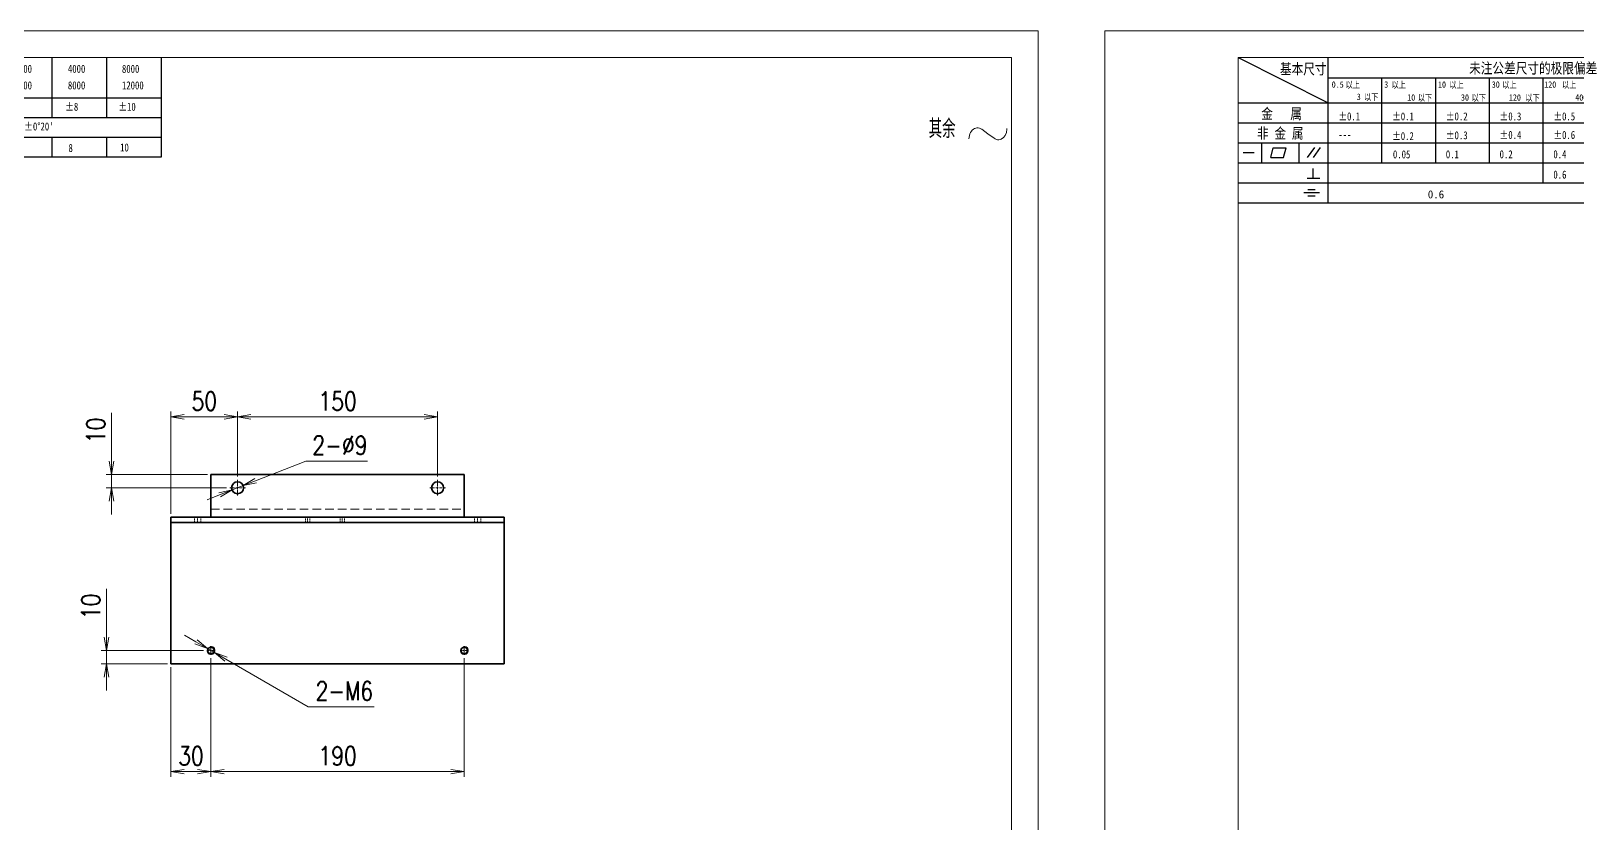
# Model space of a CAD drawing. Header units: millimetres. Extents: x 1333 to 78972, y -42879 to -5704.
# Drawn here: x 68379 to 69538, y -19520 to -18926 of the extents above; entities that cross this region are included whole.
import ezdxf

# ---------------------------------------------------------------- set-up
doc = ezdxf.new("R2010")
doc.units = ezdxf.units.MM
doc.header["$LTSCALE"] = 0.5
for name, pattern in [('AM_ISO02W050x2', [3.75, 3, -0.75]), ('AM_ISO08W050x2', [9, 6, -0.75, 1.5, -0.75]), ('DASHDOT', [18.5, 12, -3, 0.5, -3]), ('DASHED', [19.05, 12.7, -6.35]), ('DOT2', [0.125, 0, -0.125])]:
    doc.linetypes.add(name, pattern=pattern)
for name, color, linetype, lineweight in [('中心线', 2, 'AM_ISO08W050x2', 18), ('图框', 7, 'Continuous', 18), ('标注线', 3, 'Continuous', 18), ('粗实线', 7, 'Continuous', 35), ('细实线', 3, 'Continuous', 18), ('虚线', 1, 'AM_ISO02W050x2', 18)]:
    doc.layers.add(name, color=color, linetype=linetype, lineweight=lineweight)
doc.layers.add('图框文字', color=7, linetype='Continuous')
doc.layers.add('打印', color=7, linetype='Continuous', lineweight=15, plot=False)
doc.layers.add('打印-禁用', color=7, linetype='Continuous', lineweight=15, plot=False)
doc.styles.add('DIM', font='romans.shx', dxfattribs={"width": 0.8, "bigfont": 'bigfont.shx'})
doc.styles.add('国标', font='simfang.ttf', dxfattribs={"width": 0.8})
doc.styles.add('机械长仿宋', font='gbenor.shx', dxfattribs={"height": 1, "bigfont": 'gbcbig.shx'})
doc.dimstyles.new('XR 1-4', dxfattribs={"dimscale": 4, "dimtxt": 3.5, "dimasz": 2.5, "dimexe": 1, "dimexo": 0.625, "dimgap": 1.2, "dimtad": 1, "dimdsep": 46, "dimtxsty": 'DIM', "dimblk": 'OPEN', "dimcen": 0, "dimclrd": 8, "dimclre": 8, "dimclrt": 2, "dimazin": 2, "dimtfac": 0.5, "dimtmove": 0, "dimatfit": 3, "dimldrblk": 'OPEN', "dimfxl": 1, "dimtolj": 2, "dimlwd": 18, "dimlwe": 18, "dimarcsym": 0})
doc.dimstyles.new('XR 1-4$3', dxfattribs={"dimscale": 4, "dimtxt": 3.5, "dimasz": 2.5, "dimexe": 1, "dimexo": 0.625, "dimgap": 1.2, "dimtad": 1, "dimtoh": 1, "dimdsep": 46, "dimtxsty": 'DIM', "dimblk": 'OPEN', "dimcen": 0, "dimclrd": 8, "dimclre": 8, "dimclrt": 2, "dimazin": 2, "dimtfac": 0.5, "dimtmove": 0, "dimatfit": 3, "dimldrblk": 'OPEN', "dimfxl": 1, "dimtolj": 2, "dimlwd": 18, "dimlwe": 18, "dimarcsym": 0})

# ---------------------------------------------------------------- blocks, each defined once
blk = doc.blocks.new('GZDEH零件A3图框V01版')
at = {"layer": '图框', "linetype": 'Continuous'}
for p, q in [((2882.49, -1554.46), (2882.49, -1832.96)), ((3272.49, -1554.46), (2882.49, -1554.46)), ((3272.49, -1832.96), (3272.49, -1554.46))]:
    blk.add_line(p, q, dxfattribs=at)
at = {"layer": '图框文字', "color": 9}
for p, q in [((2882.49, -1554.46), (2899.37, -1562.92)), ((2899.37, -1581.67), (2899.37, -1554.46)), ((3092.64, -1561.98), (3092.64, -1554.46)), ((3102.86, -1561.98), (3102.86, -1554.46)), ((3113.09, -1573.08), (3113.09, -1554.46)), ((2899.37, -1558.24), (2990.09, -1558.24)), ((2909.45, -1574.17), (2909.45, -1558.24)), ((2919.53, -1574.17), (2919.53, -1558.24)), ((2929.61, -1574.17), (2929.61, -1558.24)), ((2939.69, -1577.92), (2939.69, -1558.24)), ((2996.09, -1561.98), (3113.09, -1561.98)), ((3092.64, -1565.68), (3092.64, -1561.98)), ((3102.86, -1565.68), (3102.86, -1561.98)), ((2882.49, -1562.92), (2990.09, -1562.92)), ((2882.49, -1566.67), (2990.09, -1566.67)), ((2996.09, -1565.68), (3113.09, -1565.68)), ((2882.49, -1570.42), (2990.09, -1570.42)), ((2886.92, -1574.12), (2886.92, -1570.42)), ((2893.91, -1574.12), (2893.91, -1570.42)), ((2996.09, -1569.38), (3113.09, -1569.38)), ((3092.64, -1573.08), (3092.64, -1569.38)), ((3102.86, -1573.08), (3102.86, -1569.38)), ((2883.43, -1572.27), (2885.49, -1572.27)), ((2888.59, -1573.16), (2889.07, -1571.37)), ((2888.59, -1573.16), (2891, -1573.16)), ((2889.07, -1571.37), (2891.48, -1571.37)), ((2891, -1573.16), (2891.48, -1571.37)), ((2895.52, -1573.16), (2896.85, -1571.3)), ((2896.6, -1573.16), (2897.94, -1571.3)), ((2990.09, -1573.08), (3113.09, -1573.08)), ((2882.49, -1574.17), (2990.09, -1574.17)), ((2895.42, -1577.05), (2897.81, -1577.05)), ((2896.58, -1577.05), (2896.58, -1575.28)), ((2882.49, -1577.92), (2990.09, -1577.92)), ((2894.79, -1579.77), (2897.77, -1579.77)), ((2895.57, -1579.17), (2896.92, -1579.17)), ((2882.49, -1581.67), (2990.09, -1581.67)), ((2895.57, -1580.37), (2896.93, -1580.37))]:
    blk.add_line(p, q, dxfattribs=at)
at = {"layer": '打印-禁用', "linetype": 'Continuous'}
for p, q in [((2857.49, -1549.46), (2857.49, -1846.46)), ((3277.49, -1549.46), (2857.49, -1549.46)), ((3277.49, -1846.46), (3277.49, -1549.46))]:
    blk.add_line(p, q, dxfattribs=at)
at = {"layer": '图框文字', "color": 9, "style": '国标', "width": 0.8}
for s, height, p in [('基本尺寸', 2, (2890.33, -1557.58)), ('未注公差尺寸的极限偏差', 2, (2925.81, -1557.44)), ('2000', 1.5, (3085.57, -1557.31)), ('4000', 1.5, (3095.57, -1557.31)), ('8000', 1.5, (3105.7, -1557.31)), ('30', 1.2, (2930.04, -1560.11)), ('4000', 1.5, (3085.57, -1560.41)), ('8000', 1.5, (3095.57, -1560.41)), ('12000', 1.5, (3105.7, -1560.41)), ('金   属', 2, (2886.82, -1565.98)), ('±0.1', 1.5, (2901.27, -1566.23)), ('±0.1', 1.5, (2911.35, -1566.23)), ('±0.2', 1.5, (2921.43, -1566.23)), ('±0.3', 1.5, (2931.51, -1566.23)), ('±0.5', 1.5, (2941.59, -1566.23)), ('±8', 1.5, (3095.06, -1564.42)), ('±10', 1.5, (3105.02, -1564.42)), ('非 金 属', 2, (2886.02, -1569.65)), ('±0.2', 1.5, (2911.35, -1569.92)), ('±0.3', 1.5, (2921.43, -1569.77)), ('±0.4', 1.5, (2931.51, -1569.71)), ('±0.6', 1.5, (2941.59, -1569.71)), ("±0%%D20'", 1.5, (3087.38, -1568.12)), ('---', 1.5, (2901.27, -1569.65)), ('8', 1.5, (3095.68, -1572.15)), ('10', 1.5, (3105.36, -1572.06)), ('0.1', 1.5, (2921.43, -1573.34)), ('0.2', 1.5, (2931.51, -1573.33)), ('0.4', 1.5, (2941.59, -1573.33)), ('0.6', 1.5, (2941.59, -1577.14))]:
    blk.add_text(s, height=height, dxfattribs=at).set_placement(p)
at = {"layer": '图框文字', "color": 9, "lineweight": 15, "style": '国标', "width": 0.8}
for s, p in [('0.5', (2900.03, -1560.11)), ('以上', (2902.64, -1560.16)), ('3', (2909.88, -1560.11)), ('以上', (2911.25, -1560.16)), ('10', (2919.96, -1560.11)), ('以上', (2922.09, -1560.16)), ('以上', (2932.02, -1560.16)), ('120', (2939.88, -1560.11)), ('以上', (2943.21, -1560.16)), ('3', (2904.73, -1562.41)), ('以下', (2906.1, -1562.46)), ('10', (2914.19, -1562.54)), ('以下', (2916.18, -1562.59)), ('30', (2924.27, -1562.54)), ('以下', (2926.26, -1562.59)), ('120', (2933.26, -1562.54)), ('以下', (2936.34, -1562.59)), ('400', (2945.7, -1562.54))]:
    blk.add_text(s, height=1.2, dxfattribs=at).set_placement(p)
at = {"layer": '图框文字', "color": 9, "lineweight": 13, "style": '国标'}
blk.add_text('0.6', height=1.5, dxfattribs=at).set_placement((2918.05, -1580.85))
at = {"layer": '图框文字', "color": 9, "insert": (2911.51, -1573.37), "char_height": 1.5, "width": 5.1982, "attachment_point": 7, "style": '国标'}
blk.add_mtext('0.05', dxfattribs=at)
blk = doc.blocks.new('DEH A3')
at = {"layer": '图框'}
blk.add_blockref('GZDEH零件A3图框V01版', (-2857.49, 1846.46), dxfattribs=at)
blk = doc.blocks.new('其余不去材料')
at = {"layer": '标注线', "color": 2, "lineweight": 13}
for points in [[(0, 0.17), (0.01, 0.48), (0.07, 0.79), (0.16, 1.09), (0.28, 1.36), (0.44, 1.6), (0.62, 1.8), (0.82, 1.97), (1.04, 2.09), (1.26, 2.17), (1.49, 2.21), (1.72, 2.21), (1.94, 2.17), (2.37, 1.97), (2.41, 1.95)], [(2.41, 1.95), (3.55, 1.11), (4.7, 0.27)], [(4.7, 0.27), (4.91, 0.14), (5.14, 0.05), (5.37, 0), (5.6, 0), (5.82, 0.04), (6.04, 0.11), (6.45, 0.38), (6.79, 0.8), (7.02, 1.34), (7.11, 1.95), (7.11, 2.09)]]:
    blk.add_lwpolyline(points, dxfattribs=at)
at = {"layer": '标注线', "color": 7, "linetype": 'DOT2', "style": '机械长仿宋'}
blk.add_text('其余', height=3.5, dxfattribs=at).set_placement((-7.56, 0.3))
blk = doc.blocks.new('_Open')
at = {"color": 0, "linetype": 'ByBlock', "lineweight": -2}
for p, q in [((-1, 0.17), (0, 0)), ((-1, -0.17), (0, 0)), ((0, 0), (-1, 0))]:
    blk.add_line(p, q, dxfattribs=at)
blk = doc.blocks.new('*D882')
at = {"layer": 'Defpoints', "color": 0}
for p in [(68513.8, -19393.8), (68483.8, -19400.7), (68513.8, -19481.5)]:
    blk.add_point(p, dxfattribs=at)
at = {"layer": '标注线', "color": 8, "lineweight": 18}
for p, q in [((68513.8, -19396.3), (68513.8, -19485.5)), ((68483.8, -19403.2), (68483.8, -19485.5)), ((68493.8, -19481.5), (68503.8, -19481.5))]:
    blk.add_line(p, q, dxfattribs=at)
at = {"layer": '标注线', "color": 8, "lineweight": 18, "xscale": 10, "yscale": 10, "zscale": 10, "rotation": 180}
blk.add_blockref('_Open', (68483.8, -19481.5), dxfattribs=at)
at = {"layer": '标注线', "color": 8, "lineweight": 18, "xscale": 10, "yscale": 10, "zscale": 10}
blk.add_blockref('_Open', (68513.8, -19481.5), dxfattribs=at)
at = {"layer": '标注线', "color": 2, "insert": (68498.8, -19469.7), "char_height": 14, "attachment_point": 5, "style": 'DIM'}
blk.add_mtext('\\A2;30', dxfattribs=at)
blk = doc.blocks.new('*D883')
at = {"layer": 'Defpoints', "color": 0}
for p in [(68513.8, -19393.8), (68703.8, -19393.8), (68703.8, -19481.5)]:
    blk.add_point(p, dxfattribs=at)
at = {"layer": '标注线', "color": 8, "lineweight": 18}
for p, q in [((68513.8, -19396.3), (68513.8, -19485.5)), ((68703.8, -19396.3), (68703.8, -19485.5)), ((68523.8, -19481.5), (68693.8, -19481.5))]:
    blk.add_line(p, q, dxfattribs=at)
at = {"layer": '标注线', "color": 8, "lineweight": 18, "xscale": 10, "yscale": 10, "zscale": 10, "rotation": 180}
blk.add_blockref('_Open', (68513.8, -19481.5), dxfattribs=at)
at = {"layer": '标注线', "color": 8, "lineweight": 18, "xscale": 10, "yscale": 10, "zscale": 10}
blk.add_blockref('_Open', (68703.8, -19481.5), dxfattribs=at)
at = {"layer": '标注线', "color": 2, "insert": (68608.8, -19469.7), "char_height": 14, "attachment_point": 5, "style": 'DIM'}
blk.add_mtext('\\A2;190', dxfattribs=at)
blk = doc.blocks.new('*D884')
at = {"layer": 'Defpoints', "color": 0}
for p in [(68435.5, -19390.7), (68510.6, -19390.7), (68483.8, -19400.7)]:
    blk.add_point(p, dxfattribs=at)
at = {"layer": '标注线', "color": 8, "lineweight": 18}
for p, q in [((68435.5, -19380.7), (68435.5, -19344.5)), ((68508.1, -19390.7), (68431.5, -19390.7)), ((68435.5, -19400.7), (68435.5, -19390.7)), ((68481.3, -19400.7), (68431.5, -19400.7)), ((68435.5, -19410.7), (68435.5, -19420.7))]:
    blk.add_line(p, q, dxfattribs=at)
at = {"layer": '标注线', "color": 8, "lineweight": 18, "xscale": 10, "yscale": 10, "zscale": 10}
for p, rotation in [((68435.5, -19390.7), 270), ((68435.5, -19400.7), 90)]:
    blk.add_blockref('_Open', p, dxfattribs=dict(at, rotation=rotation))
at = {"layer": '标注线', "color": 2, "insert": (68423.7, -19357.6), "char_height": 14, "attachment_point": 5, "rotation": 90, "style": 'DIM'}
blk.add_mtext('\\A2;10', dxfattribs=at)
blk = doc.blocks.new('*D885')
at = {"layer": 'Defpoints', "color": 0}
for p in [(68511.2, -19389.2), (68516.4, -19392.2)]:
    blk.add_point(p, dxfattribs=at)
at = {"layer": '标注线', "color": 8, "lineweight": 18}
for p, q in [((68502.5, -19384.1), (68493.9, -19379.1)), ((68511.2, -19389.2), (68516.4, -19392.2)), ((68586.6, -19432.8), (68525, -19397.2)), ((68636.2, -19432.8), (68586.6, -19432.8))]:
    blk.add_line(p, q, dxfattribs=at)
at = {"layer": '标注线', "color": 8, "lineweight": 18, "xscale": 10, "yscale": 10, "zscale": 10}
for p, rotation in [((68511.2, -19389.2), 329.9232529625778), ((68516.4, -19392.2), 149.9232529625778)]:
    blk.add_blockref('_Open', p, dxfattribs=dict(at, rotation=rotation))
at = {"layer": '标注线', "color": 2, "insert": (68613.8, -19421), "char_height": 14, "attachment_point": 5, "style": 'DIM'}
blk.add_mtext('\\A2;{\\Fromans,bigfont|c134;2-M6}', dxfattribs=at)
blk = doc.blocks.new('*D886')
at = {"layer": 'Defpoints', "color": 0}
for p in [(68533.8, -19215.5), (68533.8, -19262.8), (68483.8, -19290.7)]:
    blk.add_point(p, dxfattribs=at)
at = {"layer": '标注线', "color": 8, "lineweight": 18}
for p, q in [((68483.8, -19288.2), (68483.8, -19211.5)), ((68533.8, -19260.3), (68533.8, -19211.5)), ((68493.8, -19215.5), (68523.8, -19215.5))]:
    blk.add_line(p, q, dxfattribs=at)
at = {"layer": '标注线', "color": 8, "lineweight": 18, "xscale": 10, "yscale": 10, "zscale": 10, "rotation": 180}
blk.add_blockref('_Open', (68483.8, -19215.5), dxfattribs=at)
at = {"layer": '标注线', "color": 8, "lineweight": 18, "xscale": 10, "yscale": 10, "zscale": 10}
blk.add_blockref('_Open', (68533.8, -19215.5), dxfattribs=at)
at = {"layer": '标注线', "color": 2, "insert": (68508.8, -19203.7), "char_height": 14, "attachment_point": 5, "style": 'DIM'}
blk.add_mtext('\\A2;50', dxfattribs=at)
blk = doc.blocks.new('*D887')
at = {"layer": 'Defpoints', "color": 0}
for p in [(68683.8, -19215.5), (68533.8, -19262.8), (68683.8, -19262.8)]:
    blk.add_point(p, dxfattribs=at)
at = {"layer": '标注线', "color": 8, "lineweight": 18}
for p, q in [((68533.8, -19260.3), (68533.8, -19211.5)), ((68683.8, -19260.3), (68683.8, -19211.5)), ((68543.8, -19215.5), (68673.8, -19215.5))]:
    blk.add_line(p, q, dxfattribs=at)
at = {"layer": '标注线', "color": 8, "lineweight": 18, "xscale": 10, "yscale": 10, "zscale": 10, "rotation": 180}
blk.add_blockref('_Open', (68533.8, -19215.5), dxfattribs=at)
at = {"layer": '标注线', "color": 8, "lineweight": 18, "xscale": 10, "yscale": 10, "zscale": 10}
blk.add_blockref('_Open', (68683.8, -19215.5), dxfattribs=at)
at = {"layer": '标注线', "color": 2, "insert": (68608.8, -19203.7), "char_height": 14, "attachment_point": 5, "style": 'DIM'}
blk.add_mtext('\\A2;150', dxfattribs=at)
blk = doc.blocks.new('*D888')
at = {"layer": 'Defpoints', "color": 0}
for p in [(68439.2, -19258.7), (68513.8, -19258.7), (68527.9, -19268.7)]:
    blk.add_point(p, dxfattribs=at)
at = {"layer": '标注线', "color": 8, "lineweight": 18}
for p, q in [((68439.2, -19248.7), (68439.2, -19212.5)), ((68511.3, -19258.7), (68435.2, -19258.7)), ((68439.2, -19268.7), (68439.2, -19258.7)), ((68525.4, -19268.7), (68435.2, -19268.7)), ((68439.2, -19278.7), (68439.2, -19288.7))]:
    blk.add_line(p, q, dxfattribs=at)
at = {"layer": '标注线', "color": 8, "lineweight": 18, "xscale": 10, "yscale": 10, "zscale": 10}
for p, rotation in [((68439.2, -19258.7), 270), ((68439.2, -19268.7), 90)]:
    blk.add_blockref('_Open', p, dxfattribs=dict(at, rotation=rotation))
at = {"layer": '标注线', "color": 2, "insert": (68427.4, -19225.6), "char_height": 14, "attachment_point": 5, "rotation": 90, "style": 'DIM'}
blk.add_mtext('\\A2;10', dxfattribs=at)
blk = doc.blocks.new('*D889')
at = {"layer": 'Defpoints', "color": 0}
for p in [(68529.6, -19270.3), (68538, -19267)]:
    blk.add_point(p, dxfattribs=at)
at = {"layer": '标注线', "color": 8, "lineweight": 18}
for p, q in [((68584.9, -19248.6), (68547.3, -19263.4)), ((68631.3, -19248.6), (68584.9, -19248.6)), ((68529.6, -19270.3), (68538, -19267)), ((68520.3, -19273.9), (68511, -19277.6))]:
    blk.add_line(p, q, dxfattribs=at)
at = {"layer": '标注线', "color": 8, "lineweight": 18, "xscale": 10, "yscale": 10, "zscale": 10}
for p, rotation in [((68529.6, -19270.3), 21.39658354948429), ((68538, -19267), 201.3965835494843)]:
    blk.add_blockref('_Open', p, dxfattribs=dict(at, rotation=rotation))
at = {"layer": '标注线', "color": 2, "insert": (68610.5, -19236.8), "char_height": 14, "attachment_point": 5, "style": 'DIM'}
blk.add_mtext('\\A2;{\\Fromans,bigfont|c134;2-}∅9', dxfattribs=at)

msp = doc.modelspace()

# ---------------------------------------------------------------- linework, layer by layer
at = {"layer": '中心线', "linetype": 'DASHDOT', "ltscale": 0.2925}
for p, q in [((68539.628, -19268.654), (68527.928, -19268.654)), ((68533.778, -19262.804), (68533.778, -19274.504)), ((68689.628, -19268.654), (68677.928, -19268.654)), ((68683.778, -19262.804), (68683.778, -19274.504))]:
    msp.add_line(p, q, dxfattribs=at)
at = {"layer": '中心线', "linetype": 'DASHDOT', "ltscale": 0.12}
for p, q in [((68503.778, -19295.054), (68503.778, -19290.254)), ((68586.278, -19295.054), (68586.278, -19290.254)), ((68612.278, -19295.054), (68612.278, -19290.254)), ((68713.778, -19295.054), (68713.778, -19290.254))]:
    msp.add_line(p, q, dxfattribs=at)
at = {"layer": '中心线', "linetype": 'DASHDOT', "ltscale": 0.159803}
for p, q in [((68513.778, -19387.457), (68513.778, -19393.85)), ((68703.778, -19387.457), (68703.778, -19393.85))]:
    msp.add_line(p, q, dxfattribs=at)
at = {"layer": '中心线', "linetype": 'DASHDOT', "ltscale": 0.159802}
for p, q in [((68516.974, -19390.654), (68510.582, -19390.654)), ((68706.974, -19390.654), (68700.582, -19390.654))]:
    msp.add_line(p, q, dxfattribs=at)
at = {"layer": '打印'}
for points in [[(67454.176, -18926.067), (69134.176, -18926.067), (69134.176, -20114.067), (67454.176, -20114.067)], [(69184.176, -18926.067), (70864.176, -18926.067), (70864.176, -20114.067), (69184.176, -20114.067)]]:
    msp.add_lwpolyline(points, close=True, dxfattribs=at)
at = {"layer": '粗实线'}
for p, q in [((68513.778, -19258.654), (68703.778, -19258.654)), ((68513.778, -19278.654), (68513.778, -19258.654)), ((68703.778, -19278.654), (68703.778, -19258.654)), ((68483.778, -19290.654), (68733.778, -19290.654)), ((68483.778, -19294.654), (68733.778, -19294.654)), ((68483.778, -19308.654), (68483.778, -19400.654)), ((68733.778, -19308.654), (68733.778, -19400.654)), ((68483.778, -19400.654), (68733.778, -19400.654))]:
    msp.add_line(p, q, dxfattribs=at)
at = {"layer": '粗实线', "ltscale": 0.3}
for p, q in [((68513.778, -19278.654), (68513.778, -19290.654)), ((68703.778, -19278.654), (68703.778, -19290.654))]:
    msp.add_line(p, q, dxfattribs=at)
at = {"layer": '粗实线', "ltscale": 0.1}
for p, q in [((68483.778, -19290.654), (68483.778, -19294.654)), ((68733.778, -19290.654), (68733.778, -19294.654))]:
    msp.add_line(p, q, dxfattribs=at)
at = {"layer": '粗实线', "ltscale": 0.35}
for p, q in [((68483.778, -19308.654), (68483.778, -19294.654)), ((68733.778, -19308.654), (68733.778, -19294.654))]:
    msp.add_line(p, q, dxfattribs=at)
at = {"layer": '粗实线'}
for centre, radius in [((68533.778, -19268.654), 4.5), ((68683.778, -19268.654), 4.5), ((68513.778, -19390.654), 2.458), ((68703.778, -19390.654), 2.458)]:
    msp.add_circle(centre, radius, dxfattribs=at)
at = {"layer": '细实线'}
for centre in [(68513.778, -19390.654), (68703.778, -19390.654)]:
    msp.add_arc(centre, 3, 171.094225, 99.644478, dxfattribs=at)
at = {"layer": '虚线', "linetype": 'DASHED', "ltscale": 0.1}
for p, q in [((68501.319, -19294.654), (68501.319, -19290.654)), ((68506.236, -19294.654), (68506.236, -19290.654)), ((68584.657, -19294.654), (68584.657, -19290.654)), ((68584.657, -19294.654), (68584.657, -19290.654)), ((68587.899, -19294.654), (68587.899, -19290.654)), ((68587.899, -19294.654), (68587.899, -19290.654)), ((68610.657, -19294.654), (68610.657, -19290.654)), ((68610.657, -19294.654), (68610.657, -19290.654)), ((68613.899, -19294.654), (68613.899, -19290.654)), ((68613.899, -19294.654), (68613.899, -19290.654)), ((68711.319, -19294.654), (68711.319, -19290.654)), ((68716.236, -19294.654), (68716.236, -19290.654))]:
    msp.add_line(p, q, dxfattribs=at)
at = {"layer": '虚线', "linetype": 'DASHED'}
for p, q in [((68513.778, -19284.654), (68703.778, -19284.654)), ((68543.778, -19290.654), (68513.778, -19290.654)), ((68673.778, -19290.654), (68543.778, -19290.654)), ((68703.778, -19290.654), (68673.778, -19290.654))]:
    msp.add_line(p, q, dxfattribs=at)

# ---------------------------------------------------------------- block references
at = {"layer": '图框', "xscale": 4, "yscale": 4, "zscale": 4}
for p in [(67454.176, -20114.067), (69184.176, -20114.067)]:
    msp.add_blockref('DEH A3', p, dxfattribs=at)
at = {"layer": '标注线', "xscale": 4, "yscale": 4, "zscale": 4}
msp.add_blockref('其余不去材料', (69082.303, -19007.619), dxfattribs=at)

# ---------------------------------------------------------------- dimensions: what is measured, and where the dimension line sits
at = {"layer": '标注线'}
for base, p1, p2, picture, middle in [((68533.778, -19215.501), (68483.778, -19290.654), (68533.778, -19262.804), '*D886', (68508.778, -19203.701)), ((68683.778, -19215.501), (68533.778, -19262.804), (68683.778, -19262.804), '*D887', (68608.778, -19203.701)), ((68513.778, -19481.519), (68483.778, -19400.654), (68513.778, -19393.85), '*D882', (68498.778, -19469.719)), ((68703.778, -19481.519), (68513.778, -19393.85), (68703.778, -19393.85), '*D883', (68608.778, -19469.719))]:
    dim = msp.add_linear_dim(base=base, p1=p1, p2=p2, dimstyle='XR 1-4', dxfattribs=at)
    dim.commit()
    dim.dimension.update_dxf_attribs({"geometry": picture, "text_midpoint": middle})
for base, p1, p2, picture, middle in [((68439.224, -19258.654), (68527.928, -19268.654), (68513.778, -19258.654), '*D888', (68427.424, -19225.587)), ((68435.532, -19390.654), (68483.778, -19400.654), (68510.582, -19390.654), '*D884', (68423.732, -19357.587))]:
    dim = msp.add_linear_dim(base=base, p1=p1, p2=p2, angle=90, dimstyle='XR 1-4', dxfattribs=at)
    dim.commit()
    dim.dimension.update_dxf_attribs({"geometry": picture, "text_midpoint": middle})
for p1, p2, text, picture, middle in [((68529.588, -19270.295), (68537.968, -19267.012), '{\\Fromans,bigfont|c134;2-}<>', '*D889', (68610.481, -19248.63)), ((68511.182, -19389.15), (68516.374, -19392.157), '{\\Fromans,bigfont|c134;2-M6}', '*D885', (68613.805, -19432.831))]:
    dim = msp.add_diameter_dim_2p(p1=p1, p2=p2, text=text, dimstyle='XR 1-4$3', dxfattribs=at)
    dim.commit()
    dim.dimension.update_dxf_attribs({"geometry": picture, "text_midpoint": middle, "dimtype": 163})

doc.saveas('drawing.dxf')
